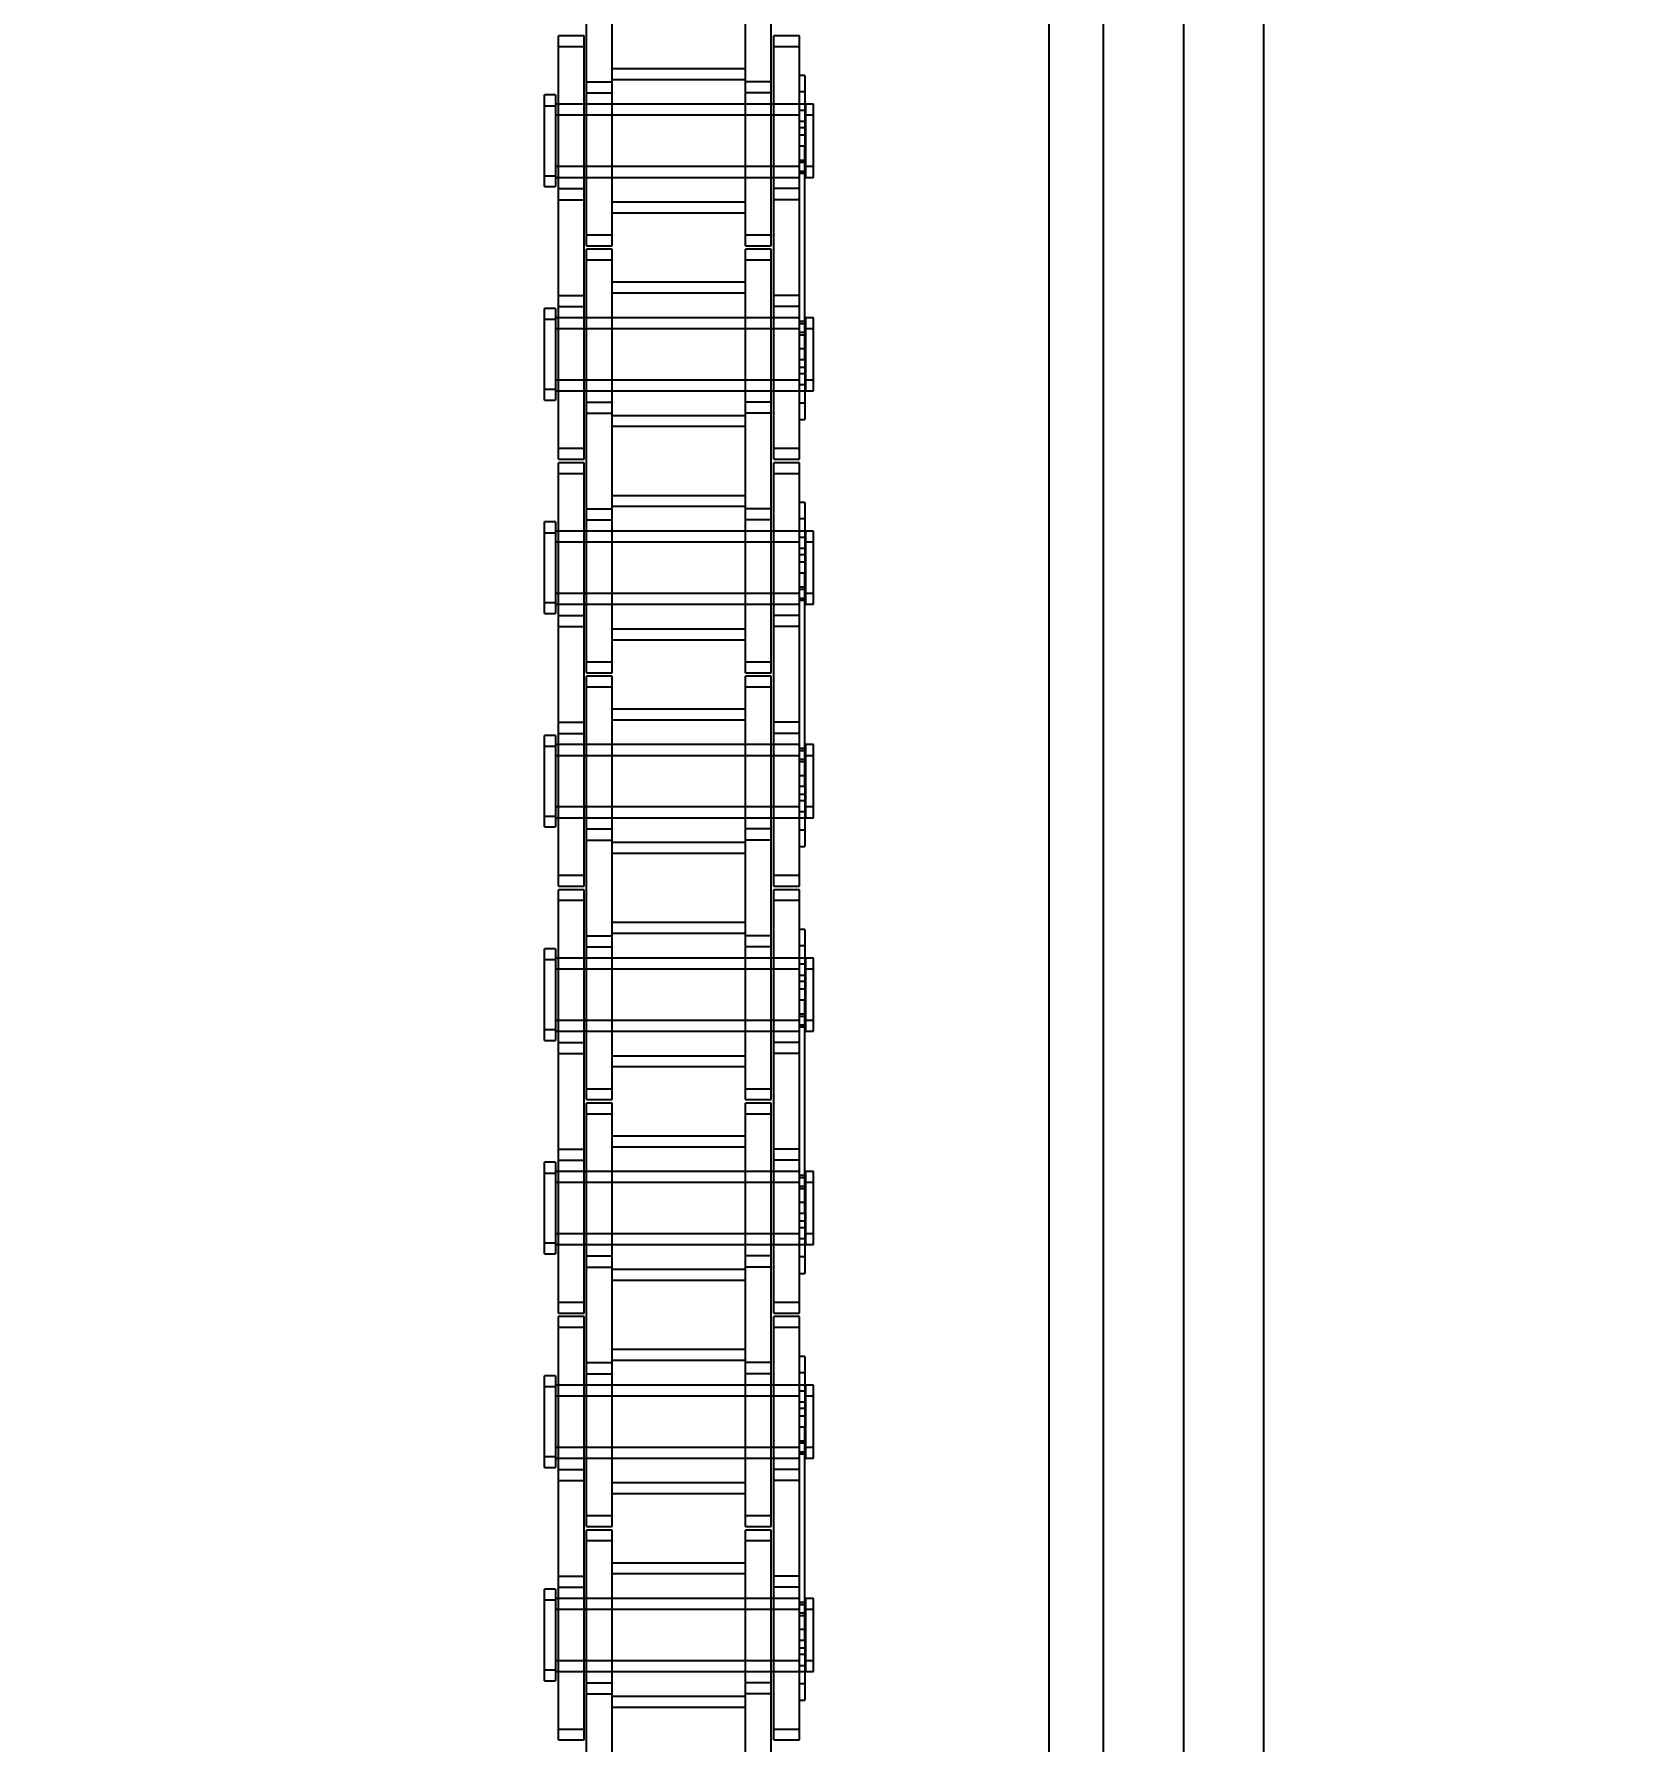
# Model space of a CAD drawing. Header units: metres. Extents: x 0 to 63075, y 0 to 44550.
# Drawn here: x 13985.4 to 14079.6, y 28528.4 to 28630 of the extents above; entities that cross this region are included whole.
import ezdxf

# ---------------------------------------------------------------- set-up
doc = ezdxf.new("R2010")
doc.units = ezdxf.units.M
doc.header["$LTSCALE"] = 75
doc.linetypes.add('HIDDEN2', pattern=[4.7625, 3.175, -1.5875])
for name, color, linetype in [('18_COTAS', 7, 'Continuous'), ('SDM', 7, 'Continuous'), ('SL4', 4, 'Continuous'), ('ST1', 7, 'HIDDEN2')]:
    doc.layers.add(name, color=color, linetype=linetype)
doc.styles.add('ROMANS', font='ROMANS.SHX')
doc.dimstyles.new('75___1-75', dxfattribs={"dimscale": 75, "dimtxt": 2.5, "dimasz": 2, "dimexe": 1.5, "dimexo": 1, "dimgap": 0.5, "dimtad": 1, "dimdec": 0, "dimzin": 12, "dimtxsty": 'ROMANS', "dimcen": 0, "dimclrd": 256, "dimclre": 256, "dimclrt": 3, "dimazin": 3, "dimtfac": 1, "dimtdec": 0, "dimtmove": 0, "dimatfit": 0, "dimfxl": 1, "dimlwd": -1, "dimlwe": -1, "dimarcsym": 0})

# ---------------------------------------------------------------- blocks, each defined once
blk = doc.blocks.new('*D27')
at = {"layer": '18_COTAS', "transparency": 16777216}
for p, q in [((12131.24, 27878.33), (12131.24, 30705.37)), ((13913.74, 30509.57), (13913.74, 30705.37)), ((11981.24, 30592.87), (11122.31, 30592.87)), ((13913.74, 30592.87), (12131.24, 30592.87)), ((14063.74, 30592.87), (14213.74, 30592.87))]:
    blk.add_line(p, q, dxfattribs=at)
for points in [[(11981.24, 30617.87), (11981.24, 30567.87), (12131.24, 30592.87)], [(14063.74, 30617.87), (14063.74, 30567.87), (13913.74, 30592.87)]]:
    blk.add_solid(points, dxfattribs=at)
at = {"layer": 'Defpoints', "color": 0, "transparency": 16777216}
for p in [(13913.74, 30592.87), (13913.74, 30434.57), (12131.24, 27803.33)]:
    blk.add_point(p, dxfattribs=at)
at = {"layer": '18_COTAS', "color": 3, "transparency": 16777216, "insert": (11476.78, 30724.12), "char_height": 187.5, "attachment_point": 5, "style": 'ROMANS'}
blk.add_mtext('1782', dxfattribs=at)
blk = doc.blocks.new('A$C429c7d53')
at = {"layer": 'SL4'}
for p, q in [((328.24, 1009.76), (328.24, 2334.74)), ((337.76, 2334.74), (337.76, 1009.76))]:
    blk.add_line(p, q, dxfattribs=at)
at = {"layer": 'ST1'}
for p, q in [((325, 2334.74), (325, 1009.76)), ((328.24, 1009.76), (328.24, 2334.74)), ((333, 2334.74), (333, 1009.76)), ((297.51, 1536.41), (297.51, 1542.76)), ((299.03, 1536.41), (299.03, 1542.76)), ((306.96, 1536.41), (306.96, 1542.76)), ((308.48, 1536.41), (308.48, 1542.76)), ((295.84, 1539.16), (295.84, 1539.81)), ((297.36, 1539.81), (295.84, 1539.81)), ((297.36, 1539.16), (297.36, 1539.81)), ((308.64, 1539.16), (308.64, 1539.81)), ((310.16, 1539.81), (308.64, 1539.81)), ((310.16, 1539.16), (310.16, 1539.81)), ((295.84, 1530.06), (295.84, 1539.16)), ((297.36, 1539.16), (295.84, 1539.16)), ((297.36, 1530.06), (297.36, 1539.16)), ((308.64, 1530.06), (308.64, 1539.16)), ((310.16, 1539.16), (308.64, 1539.16)), ((310.16, 1530.06), (310.16, 1539.16)), ((306.96, 1537.85), (299.03, 1537.85)), ((310.49, 1537.44), (310.16, 1537.44)), ((310.49, 1537.44), (310.49, 1536.47)), ((295, 1535.63), (295, 1536.29)), ((295.66, 1536.29), (295, 1536.29)), ((295.66, 1536.29), (295.66, 1535.63)), ((297.51, 1537.07), (299.03, 1537.07)), ((297.51, 1536.41), (299.03, 1536.41)), ((297.51, 1527.32), (297.51, 1536.41)), ((299.03, 1527.32), (299.03, 1536.41)), ((306.96, 1537.2), (299.03, 1537.2)), ((308.48, 1537.07), (306.96, 1537.07)), ((308.48, 1536.41), (306.96, 1536.41)), ((306.96, 1527.32), (306.96, 1536.41)), ((308.48, 1527.32), (308.48, 1536.41)), ((310.49, 1536.47), (310.16, 1536.47)), ((310.49, 1536.47), (310.49, 1533.24)), ((295, 1530.84), (295, 1535.63)), ((295.66, 1535.63), (295, 1535.63)), ((310.16, 1535.74), (295.66, 1535.74)), ((295.66, 1535.63), (295.66, 1530.84)), ((297.36, 1535.74), (295.84, 1535.74)), ((299.03, 1535.74), (297.51, 1535.74)), ((306.96, 1535.74), (299.03, 1535.74)), ((308.48, 1535.74), (306.96, 1535.74)), ((310.49, 1535.74), (308.64, 1535.74)), ((310.53, 1535.37), (310.16, 1535.37)), ((310.53, 1535.74), (310.53, 1535.08)), ((311, 1535.74), (310.53, 1535.74)), ((311, 1535.08), (311, 1535.74)), ((310.16, 1535.08), (295.66, 1535.08)), ((297.36, 1535.08), (295.84, 1535.08)), ((299.03, 1535.08), (297.51, 1535.08)), ((306.96, 1535.08), (299.03, 1535.08)), ((308.48, 1535.08), (306.96, 1535.08)), ((310.16, 1535.08), (308.64, 1535.08)), ((310.53, 1534.71), (310.16, 1534.71)), ((310.49, 1534.34), (310.16, 1534.34)), ((310.53, 1535.08), (310.53, 1531.39)), ((311, 1535.08), (310.53, 1535.08)), ((311, 1531.39), (311, 1535.08)), ((310.49, 1533.89), (310.16, 1533.89)), ((310.49, 1533.24), (310.16, 1533.24)), ((310.49, 1520.54), (310.49, 1533.24)), ((310.16, 1532.42), (310.53, 1532.42)), ((310.49, 1532.27), (310.16, 1532.27)), ((295, 1531.49), (295.66, 1531.49)), ((295.66, 1532.05), (310.16, 1532.05)), ((295.66, 1531.39), (310.16, 1531.39)), ((295.84, 1532.05), (297.36, 1532.05)), ((295.84, 1531.39), (297.36, 1531.39)), ((297.51, 1532.05), (299.03, 1532.05)), ((297.51, 1531.39), (299.03, 1531.39)), ((299.03, 1532.05), (306.96, 1532.05)), ((299.03, 1531.39), (306.96, 1531.39)), ((306.96, 1532.05), (308.48, 1532.05)), ((306.96, 1531.39), (308.48, 1531.39)), ((308.64, 1532.05), (310.16, 1532.05)), ((308.64, 1531.39), (310.16, 1531.39)), ((310.16, 1531.76), (310.53, 1531.76)), ((310.49, 1531.62), (310.16, 1531.62)), ((310.53, 1532.05), (311, 1532.05)), ((310.53, 1531.39), (311, 1531.39)), ((295, 1530.84), (295.66, 1530.84)), ((295.84, 1530.72), (297.36, 1530.72)), ((310.16, 1530.72), (308.64, 1530.72)), ((295.84, 1530.06), (297.36, 1530.06)), ((295.84, 1523.71), (295.84, 1530.06)), ((297.36, 1523.71), (297.36, 1530.06)), ((299.03, 1529.93), (306.96, 1529.93)), ((299.03, 1529.28), (306.96, 1529.28)), ((310.16, 1530.06), (308.64, 1530.06)), ((308.64, 1523.71), (308.64, 1530.06)), ((310.16, 1523.71), (310.16, 1530.06)), ((297.51, 1527.97), (299.03, 1527.97)), ((297.51, 1527.32), (299.03, 1527.32)), ((297.51, 1526.46), (297.51, 1527.11)), ((299.03, 1527.11), (297.51, 1527.11)), ((299.03, 1526.46), (299.03, 1527.11)), ((306.96, 1527.97), (308.48, 1527.97)), ((306.96, 1527.32), (308.48, 1527.32)), ((306.96, 1526.46), (306.96, 1527.11)), ((308.48, 1527.11), (306.96, 1527.11)), ((308.48, 1526.46), (308.48, 1527.11)), ((297.51, 1517.36), (297.51, 1526.46)), ((299.03, 1526.46), (297.51, 1526.46)), ((299.03, 1517.36), (299.03, 1526.46)), ((306.96, 1517.36), (306.96, 1526.46)), ((308.48, 1526.46), (306.96, 1526.46)), ((308.48, 1517.36), (308.48, 1526.46)), ((306.96, 1525.15), (299.03, 1525.15)), ((295.84, 1524.37), (297.36, 1524.37)), ((306.96, 1524.5), (299.03, 1524.5)), ((310.16, 1524.37), (308.64, 1524.37)), ((295, 1522.93), (295, 1523.59)), ((295.66, 1523.59), (295, 1523.59)), ((295.66, 1523.59), (295.66, 1522.93)), ((310.16, 1523.04), (295.66, 1523.04)), ((295.84, 1523.71), (297.36, 1523.71)), ((295.84, 1514.62), (295.84, 1523.71)), ((297.36, 1523.04), (295.84, 1523.04)), ((297.36, 1514.62), (297.36, 1523.71)), ((299.03, 1523.04), (297.51, 1523.04)), ((306.96, 1523.04), (299.03, 1523.04)), ((308.48, 1523.04), (306.96, 1523.04)), ((310.16, 1523.71), (308.64, 1523.71)), ((308.64, 1514.62), (308.64, 1523.71)), ((310.16, 1523.04), (308.64, 1523.04)), ((310.16, 1514.62), (310.16, 1523.71)), ((310.53, 1523.04), (310.53, 1522.38)), ((311, 1523.04), (310.53, 1523.04)), ((311, 1522.38), (311, 1523.04)), ((295, 1518.14), (295, 1522.93)), ((295.66, 1522.93), (295, 1522.93)), ((295.66, 1522.93), (295.66, 1518.14)), ((310.16, 1522.38), (295.66, 1522.38)), ((297.36, 1522.38), (295.84, 1522.38)), ((299.03, 1522.38), (297.51, 1522.38)), ((306.96, 1522.38), (299.03, 1522.38)), ((308.48, 1522.38), (306.96, 1522.38)), ((310.16, 1522.38), (308.64, 1522.38)), ((310.49, 1522.81), (310.16, 1522.81)), ((310.53, 1522.67), (310.16, 1522.67)), ((310.49, 1522.16), (310.16, 1522.16)), ((310.53, 1522.01), (310.16, 1522.01)), ((310.53, 1522.38), (310.53, 1518.69)), ((311, 1522.38), (310.53, 1522.38)), ((311, 1518.69), (311, 1522.38)), ((310.49, 1521.19), (310.16, 1521.19)), ((310.49, 1520.54), (310.16, 1520.54)), ((310.49, 1520.08), (310.16, 1520.08)), ((310.49, 1520.54), (310.49, 1516.98)), ((295.66, 1519.35), (310.16, 1519.35)), ((295.84, 1519.35), (297.36, 1519.35)), ((297.51, 1519.35), (299.03, 1519.35)), ((299.03, 1519.35), (306.96, 1519.35)), ((306.96, 1519.35), (308.48, 1519.35)), ((308.64, 1519.35), (310.16, 1519.35)), ((310.16, 1519.72), (310.53, 1519.72)), ((310.16, 1519.06), (310.53, 1519.06)), ((310.53, 1519.35), (311, 1519.35)), ((295, 1518.79), (295.66, 1518.79)), ((295, 1518.14), (295.66, 1518.14)), ((295.66, 1518.69), (310.16, 1518.69)), ((295.84, 1518.69), (297.36, 1518.69)), ((297.51, 1518.69), (299.03, 1518.69)), ((297.51, 1518.02), (299.03, 1518.02)), ((299.03, 1518.69), (306.96, 1518.69)), ((306.96, 1518.69), (308.48, 1518.69)), ((308.48, 1518.02), (306.96, 1518.02)), ((308.64, 1518.69), (310.49, 1518.69)), ((310.49, 1517.96), (310.16, 1517.96)), ((310.53, 1518.69), (311, 1518.69)), ((297.51, 1517.36), (299.03, 1517.36)), ((297.51, 1511.01), (297.51, 1517.36)), ((299.03, 1511.01), (299.03, 1517.36)), ((299.03, 1517.23), (306.96, 1517.23)), ((308.48, 1517.36), (306.96, 1517.36)), ((306.96, 1511.01), (306.96, 1517.36)), ((308.48, 1511.01), (308.48, 1517.36)), ((310.16, 1516.98), (310.49, 1516.98)), ((299.03, 1516.58), (306.96, 1516.58)), ((295.84, 1515.27), (297.36, 1515.27)), ((308.64, 1515.27), (310.16, 1515.27)), ((295.84, 1514.62), (297.36, 1514.62)), ((295.84, 1513.76), (295.84, 1514.41)), ((297.36, 1514.41), (295.84, 1514.41)), ((297.36, 1513.76), (297.36, 1514.41)), ((308.64, 1514.62), (310.16, 1514.62)), ((308.64, 1513.76), (308.64, 1514.41)), ((310.16, 1514.41), (308.64, 1514.41)), ((310.16, 1513.76), (310.16, 1514.41)), ((295.84, 1504.66), (295.84, 1513.76)), ((297.36, 1513.76), (295.84, 1513.76)), ((297.36, 1504.66), (297.36, 1513.76)), ((308.64, 1504.66), (308.64, 1513.76)), ((310.16, 1513.76), (308.64, 1513.76)), ((310.16, 1504.66), (310.16, 1513.76)), ((306.96, 1512.45), (299.03, 1512.45)), ((310.49, 1512.04), (310.16, 1512.04)), ((310.49, 1512.04), (310.49, 1511.07)), ((295, 1510.23), (295, 1510.89)), ((295.66, 1510.89), (295, 1510.89)), ((295.66, 1510.89), (295.66, 1510.23)), ((297.51, 1511.67), (299.03, 1511.67)), ((297.51, 1511.01), (299.03, 1511.01)), ((297.51, 1501.92), (297.51, 1511.01)), ((299.03, 1501.92), (299.03, 1511.01)), ((306.96, 1511.8), (299.03, 1511.8)), ((308.48, 1511.67), (306.96, 1511.67)), ((308.48, 1511.01), (306.96, 1511.01)), ((306.96, 1501.92), (306.96, 1511.01)), ((308.48, 1501.92), (308.48, 1511.01)), ((310.49, 1511.07), (310.16, 1511.07)), ((310.49, 1511.07), (310.49, 1507.84)), ((295, 1505.44), (295, 1510.23)), ((295.66, 1510.23), (295, 1510.23)), ((310.16, 1510.34), (295.66, 1510.34)), ((295.66, 1510.23), (295.66, 1505.44)), ((297.36, 1510.34), (295.84, 1510.34)), ((299.03, 1510.34), (297.51, 1510.34)), ((306.96, 1510.34), (299.03, 1510.34)), ((308.48, 1510.34), (306.96, 1510.34)), ((310.49, 1510.34), (308.64, 1510.34)), ((310.53, 1509.97), (310.16, 1509.97)), ((310.53, 1510.34), (310.53, 1509.68)), ((311, 1510.34), (310.53, 1510.34)), ((311, 1509.68), (311, 1510.34)), ((310.16, 1509.68), (295.66, 1509.68)), ((297.36, 1509.68), (295.84, 1509.68)), ((299.03, 1509.68), (297.51, 1509.68)), ((306.96, 1509.68), (299.03, 1509.68)), ((308.48, 1509.68), (306.96, 1509.68)), ((310.16, 1509.68), (308.64, 1509.68)), ((310.53, 1509.31), (310.16, 1509.31)), ((310.49, 1508.94), (310.16, 1508.94)), ((310.53, 1509.68), (310.53, 1505.99)), ((311, 1509.68), (310.53, 1509.68)), ((311, 1505.99), (311, 1509.68)), ((310.49, 1508.49), (310.16, 1508.49)), ((310.49, 1507.84), (310.16, 1507.84)), ((310.49, 1495.14), (310.49, 1507.84)), ((310.16, 1507.02), (310.53, 1507.02)), ((310.49, 1506.87), (310.16, 1506.87)), ((295, 1506.09), (295.66, 1506.09)), ((295.66, 1506.65), (310.16, 1506.65)), ((295.66, 1505.99), (310.16, 1505.99)), ((295.84, 1506.65), (297.36, 1506.65)), ((295.84, 1505.99), (297.36, 1505.99)), ((297.51, 1506.65), (299.03, 1506.65)), ((297.51, 1505.99), (299.03, 1505.99)), ((299.03, 1506.65), (306.96, 1506.65)), ((299.03, 1505.99), (306.96, 1505.99)), ((306.96, 1506.65), (308.48, 1506.65)), ((306.96, 1505.99), (308.48, 1505.99)), ((308.64, 1506.65), (310.16, 1506.65)), ((308.64, 1505.99), (310.16, 1505.99)), ((310.16, 1506.36), (310.53, 1506.36)), ((310.49, 1506.22), (310.16, 1506.22)), ((310.53, 1506.65), (311, 1506.65)), ((310.53, 1505.99), (311, 1505.99)), ((295, 1505.44), (295.66, 1505.44)), ((295.84, 1505.32), (297.36, 1505.32)), ((310.16, 1505.32), (308.64, 1505.32)), ((295.84, 1504.66), (297.36, 1504.66)), ((295.84, 1498.31), (295.84, 1504.66)), ((297.36, 1498.31), (297.36, 1504.66)), ((299.03, 1504.53), (306.96, 1504.53)), ((299.03, 1503.88), (306.96, 1503.88)), ((310.16, 1504.66), (308.64, 1504.66)), ((308.64, 1498.31), (308.64, 1504.66)), ((310.16, 1498.31), (310.16, 1504.66)), ((297.51, 1502.57), (299.03, 1502.57)), ((297.51, 1501.92), (299.03, 1501.92)), ((297.51, 1501.06), (297.51, 1501.71)), ((299.03, 1501.71), (297.51, 1501.71)), ((299.03, 1501.06), (299.03, 1501.71)), ((306.96, 1502.57), (308.48, 1502.57)), ((306.96, 1501.92), (308.48, 1501.92)), ((306.96, 1501.06), (306.96, 1501.71)), ((308.48, 1501.71), (306.96, 1501.71)), ((308.48, 1501.06), (308.48, 1501.71)), ((297.51, 1491.96), (297.51, 1501.06)), ((299.03, 1501.06), (297.51, 1501.06)), ((299.03, 1491.96), (299.03, 1501.06)), ((306.96, 1491.96), (306.96, 1501.06)), ((308.48, 1501.06), (306.96, 1501.06)), ((308.48, 1491.96), (308.48, 1501.06)), ((306.96, 1499.75), (299.03, 1499.75)), ((295.84, 1498.97), (297.36, 1498.97)), ((306.96, 1499.1), (299.03, 1499.1)), ((310.16, 1498.97), (308.64, 1498.97)), ((295, 1497.53), (295, 1498.19)), ((295.66, 1498.19), (295, 1498.19)), ((295.66, 1498.19), (295.66, 1497.53)), ((310.16, 1497.64), (295.66, 1497.64)), ((295.84, 1498.31), (297.36, 1498.31)), ((295.84, 1489.22), (295.84, 1498.31)), ((297.36, 1497.64), (295.84, 1497.64)), ((297.36, 1489.22), (297.36, 1498.31)), ((299.03, 1497.64), (297.51, 1497.64)), ((306.96, 1497.64), (299.03, 1497.64)), ((308.48, 1497.64), (306.96, 1497.64)), ((310.16, 1498.31), (308.64, 1498.31)), ((308.64, 1489.22), (308.64, 1498.31)), ((310.16, 1497.64), (308.64, 1497.64)), ((310.16, 1489.22), (310.16, 1498.31)), ((310.53, 1497.64), (310.53, 1496.98)), ((311, 1497.64), (310.53, 1497.64)), ((311, 1496.98), (311, 1497.64)), ((295, 1492.74), (295, 1497.53)), ((295.66, 1497.53), (295, 1497.53)), ((295.66, 1497.53), (295.66, 1492.74)), ((310.16, 1496.98), (295.66, 1496.98)), ((297.36, 1496.98), (295.84, 1496.98)), ((299.03, 1496.98), (297.51, 1496.98)), ((306.96, 1496.98), (299.03, 1496.98)), ((308.48, 1496.98), (306.96, 1496.98)), ((310.16, 1496.98), (308.64, 1496.98)), ((310.49, 1497.41), (310.16, 1497.41)), ((310.53, 1497.27), (310.16, 1497.27)), ((310.49, 1496.76), (310.16, 1496.76)), ((310.53, 1496.61), (310.16, 1496.61)), ((310.53, 1496.98), (310.53, 1493.29)), ((311, 1496.98), (310.53, 1496.98)), ((311, 1493.29), (311, 1496.98)), ((310.49, 1495.79), (310.16, 1495.79)), ((310.49, 1495.14), (310.16, 1495.14)), ((310.49, 1494.68), (310.16, 1494.68)), ((310.49, 1495.14), (310.49, 1491.58)), ((295.66, 1493.95), (310.16, 1493.95)), ((295.84, 1493.95), (297.36, 1493.95)), ((297.51, 1493.95), (299.03, 1493.95)), ((299.03, 1493.95), (306.96, 1493.95)), ((306.96, 1493.95), (308.48, 1493.95)), ((308.64, 1493.95), (310.16, 1493.95)), ((310.16, 1494.32), (310.53, 1494.32)), ((310.16, 1493.66), (310.53, 1493.66)), ((310.53, 1493.95), (311, 1493.95)), ((295, 1493.39), (295.66, 1493.39)), ((295, 1492.74), (295.66, 1492.74)), ((295.66, 1493.29), (310.16, 1493.29)), ((295.84, 1493.29), (297.36, 1493.29)), ((297.51, 1493.29), (299.03, 1493.29)), ((297.51, 1492.62), (299.03, 1492.62)), ((299.03, 1493.29), (306.96, 1493.29)), ((306.96, 1493.29), (308.48, 1493.29)), ((308.48, 1492.62), (306.96, 1492.62)), ((308.64, 1493.29), (310.49, 1493.29)), ((310.49, 1492.56), (310.16, 1492.56)), ((310.53, 1493.29), (311, 1493.29)), ((297.51, 1491.96), (299.03, 1491.96)), ((297.51, 1485.61), (297.51, 1491.96)), ((299.03, 1485.61), (299.03, 1491.96)), ((299.03, 1491.83), (306.96, 1491.83)), ((308.48, 1491.96), (306.96, 1491.96)), ((306.96, 1485.61), (306.96, 1491.96)), ((308.48, 1485.61), (308.48, 1491.96)), ((310.16, 1491.58), (310.49, 1491.58)), ((299.03, 1491.18), (306.96, 1491.18)), ((295.84, 1489.87), (297.36, 1489.87)), ((308.64, 1489.87), (310.16, 1489.87)), ((295.84, 1489.22), (297.36, 1489.22)), ((295.84, 1488.36), (295.84, 1489.01)), ((297.36, 1489.01), (295.84, 1489.01)), ((297.36, 1488.36), (297.36, 1489.01)), ((308.64, 1489.22), (310.16, 1489.22)), ((308.64, 1488.36), (308.64, 1489.01)), ((310.16, 1489.01), (308.64, 1489.01)), ((310.16, 1488.36), (310.16, 1489.01)), ((295.84, 1479.26), (295.84, 1488.36)), ((297.36, 1488.36), (295.84, 1488.36)), ((297.36, 1479.26), (297.36, 1488.36)), ((308.64, 1479.26), (308.64, 1488.36)), ((310.16, 1488.36), (308.64, 1488.36)), ((310.16, 1479.26), (310.16, 1488.36)), ((306.96, 1487.05), (299.03, 1487.05)), ((310.49, 1486.64), (310.16, 1486.64)), ((310.49, 1486.64), (310.49, 1485.67)), ((295, 1484.83), (295, 1485.49)), ((295.66, 1485.49), (295, 1485.49)), ((295.66, 1485.49), (295.66, 1484.83)), ((297.51, 1486.27), (299.03, 1486.27)), ((297.51, 1485.61), (299.03, 1485.61)), ((297.51, 1476.52), (297.51, 1485.61)), ((299.03, 1476.52), (299.03, 1485.61)), ((306.96, 1486.4), (299.03, 1486.4)), ((308.48, 1486.27), (306.96, 1486.27)), ((308.48, 1485.61), (306.96, 1485.61)), ((306.96, 1476.52), (306.96, 1485.61)), ((308.48, 1476.52), (308.48, 1485.61)), ((310.49, 1485.67), (310.16, 1485.67)), ((310.49, 1485.67), (310.49, 1482.44)), ((295, 1480.04), (295, 1484.83)), ((295.66, 1484.83), (295, 1484.83)), ((310.16, 1484.94), (295.66, 1484.94)), ((295.66, 1484.83), (295.66, 1480.04)), ((297.36, 1484.94), (295.84, 1484.94)), ((299.03, 1484.94), (297.51, 1484.94)), ((306.96, 1484.94), (299.03, 1484.94)), ((308.48, 1484.94), (306.96, 1484.94)), ((310.49, 1484.94), (308.64, 1484.94)), ((310.53, 1484.57), (310.16, 1484.57)), ((310.53, 1484.94), (310.53, 1484.28)), ((311, 1484.94), (310.53, 1484.94)), ((311, 1484.28), (311, 1484.94)), ((310.16, 1484.28), (295.66, 1484.28)), ((297.36, 1484.28), (295.84, 1484.28)), ((299.03, 1484.28), (297.51, 1484.28)), ((306.96, 1484.28), (299.03, 1484.28)), ((308.48, 1484.28), (306.96, 1484.28)), ((310.16, 1484.28), (308.64, 1484.28)), ((310.53, 1483.91), (310.16, 1483.91)), ((310.49, 1483.54), (310.16, 1483.54)), ((310.53, 1484.28), (310.53, 1480.59)), ((311, 1484.28), (310.53, 1484.28)), ((311, 1480.59), (311, 1484.28)), ((310.49, 1483.09), (310.16, 1483.09)), ((310.49, 1482.44), (310.16, 1482.44)), ((310.49, 1469.74), (310.49, 1482.44)), ((310.16, 1481.62), (310.53, 1481.62)), ((310.49, 1481.47), (310.16, 1481.47)), ((295, 1480.69), (295.66, 1480.69)), ((295.66, 1481.25), (310.16, 1481.25)), ((295.66, 1480.59), (310.16, 1480.59)), ((295.84, 1481.25), (297.36, 1481.25)), ((295.84, 1480.59), (297.36, 1480.59)), ((297.51, 1481.25), (299.03, 1481.25)), ((297.51, 1480.59), (299.03, 1480.59)), ((299.03, 1481.25), (306.96, 1481.25)), ((299.03, 1480.59), (306.96, 1480.59)), ((306.96, 1481.25), (308.48, 1481.25)), ((306.96, 1480.59), (308.48, 1480.59)), ((308.64, 1481.25), (310.16, 1481.25)), ((308.64, 1480.59), (310.16, 1480.59)), ((310.16, 1480.96), (310.53, 1480.96)), ((310.49, 1480.82), (310.16, 1480.82)), ((310.53, 1481.25), (311, 1481.25)), ((310.53, 1480.59), (311, 1480.59)), ((295, 1480.04), (295.66, 1480.04)), ((295.84, 1479.92), (297.36, 1479.92)), ((310.16, 1479.92), (308.64, 1479.92)), ((295.84, 1479.26), (297.36, 1479.26)), ((295.84, 1472.91), (295.84, 1479.26)), ((297.36, 1472.91), (297.36, 1479.26)), ((299.03, 1479.13), (306.96, 1479.13)), ((299.03, 1478.48), (306.96, 1478.48)), ((310.16, 1479.26), (308.64, 1479.26)), ((308.64, 1472.91), (308.64, 1479.26)), ((310.16, 1472.91), (310.16, 1479.26)), ((297.51, 1477.17), (299.03, 1477.17)), ((297.51, 1476.52), (299.03, 1476.52)), ((297.51, 1475.66), (297.51, 1476.31)), ((299.03, 1476.31), (297.51, 1476.31)), ((299.03, 1475.66), (299.03, 1476.31)), ((306.96, 1477.17), (308.48, 1477.17)), ((306.96, 1476.52), (308.48, 1476.52)), ((306.96, 1475.66), (306.96, 1476.31)), ((308.48, 1476.31), (306.96, 1476.31)), ((308.48, 1475.66), (308.48, 1476.31)), ((297.51, 1466.56), (297.51, 1475.66)), ((299.03, 1475.66), (297.51, 1475.66)), ((299.03, 1466.56), (299.03, 1475.66)), ((306.96, 1466.56), (306.96, 1475.66)), ((308.48, 1475.66), (306.96, 1475.66)), ((308.48, 1466.56), (308.48, 1475.66)), ((306.96, 1474.35), (299.03, 1474.35)), ((295.84, 1473.57), (297.36, 1473.57)), ((306.96, 1473.7), (299.03, 1473.7)), ((310.16, 1473.57), (308.64, 1473.57)), ((295, 1472.13), (295, 1472.79)), ((295.66, 1472.79), (295, 1472.79)), ((295.66, 1472.79), (295.66, 1472.13)), ((310.16, 1472.24), (295.66, 1472.24)), ((295.84, 1472.91), (297.36, 1472.91)), ((295.84, 1463.82), (295.84, 1472.91)), ((297.36, 1472.24), (295.84, 1472.24)), ((297.36, 1463.82), (297.36, 1472.91)), ((299.03, 1472.24), (297.51, 1472.24)), ((306.96, 1472.24), (299.03, 1472.24)), ((308.48, 1472.24), (306.96, 1472.24)), ((310.16, 1472.91), (308.64, 1472.91)), ((308.64, 1463.82), (308.64, 1472.91)), ((310.16, 1472.24), (308.64, 1472.24)), ((310.16, 1463.82), (310.16, 1472.91)), ((310.53, 1472.24), (310.53, 1471.58)), ((311, 1472.24), (310.53, 1472.24)), ((311, 1471.58), (311, 1472.24)), ((295, 1467.34), (295, 1472.13)), ((295.66, 1472.13), (295, 1472.13)), ((295.66, 1472.13), (295.66, 1467.34)), ((310.16, 1471.58), (295.66, 1471.58)), ((297.36, 1471.58), (295.84, 1471.58)), ((299.03, 1471.58), (297.51, 1471.58)), ((306.96, 1471.58), (299.03, 1471.58)), ((308.48, 1471.58), (306.96, 1471.58)), ((310.16, 1471.58), (308.64, 1471.58)), ((310.49, 1472.01), (310.16, 1472.01)), ((310.53, 1471.87), (310.16, 1471.87)), ((310.49, 1471.36), (310.16, 1471.36)), ((310.53, 1471.21), (310.16, 1471.21)), ((310.53, 1471.58), (310.53, 1467.89)), ((311, 1471.58), (310.53, 1471.58)), ((311, 1467.89), (311, 1471.58)), ((310.49, 1470.39), (310.16, 1470.39)), ((310.49, 1469.74), (310.16, 1469.74)), ((310.49, 1469.28), (310.16, 1469.28)), ((310.49, 1469.74), (310.49, 1466.18)), ((295.66, 1468.55), (310.16, 1468.55)), ((295.84, 1468.55), (297.36, 1468.55)), ((297.51, 1468.55), (299.03, 1468.55)), ((299.03, 1468.55), (306.96, 1468.55)), ((306.96, 1468.55), (308.48, 1468.55)), ((308.64, 1468.55), (310.16, 1468.55)), ((310.16, 1468.92), (310.53, 1468.92)), ((310.16, 1468.26), (310.53, 1468.26)), ((310.53, 1468.55), (311, 1468.55)), ((295, 1467.99), (295.66, 1467.99)), ((295, 1467.34), (295.66, 1467.34)), ((295.66, 1467.89), (310.16, 1467.89)), ((295.84, 1467.89), (297.36, 1467.89)), ((297.51, 1467.89), (299.03, 1467.89)), ((297.51, 1467.22), (299.03, 1467.22)), ((299.03, 1467.89), (306.96, 1467.89)), ((306.96, 1467.89), (308.48, 1467.89)), ((308.48, 1467.22), (306.96, 1467.22)), ((308.64, 1467.89), (310.49, 1467.89)), ((310.49, 1467.16), (310.16, 1467.16)), ((310.53, 1467.89), (311, 1467.89)), ((297.51, 1466.56), (299.03, 1466.56)), ((297.51, 1460.21), (297.51, 1466.56)), ((299.03, 1460.21), (299.03, 1466.56)), ((299.03, 1466.43), (306.96, 1466.43)), ((308.48, 1466.56), (306.96, 1466.56)), ((306.96, 1460.21), (306.96, 1466.56)), ((308.48, 1460.21), (308.48, 1466.56)), ((310.16, 1466.18), (310.49, 1466.18)), ((299.03, 1465.78), (306.96, 1465.78)), ((295.84, 1464.47), (297.36, 1464.47)), ((308.64, 1464.47), (310.16, 1464.47)), ((295.84, 1463.82), (297.36, 1463.82)), ((295.84, 1462.96), (295.84, 1463.61)), ((297.36, 1463.61), (295.84, 1463.61)), ((297.36, 1462.96), (297.36, 1463.61)), ((308.64, 1463.82), (310.16, 1463.82)), ((308.64, 1462.96), (308.64, 1463.61)), ((310.16, 1463.61), (308.64, 1463.61)), ((310.16, 1462.96), (310.16, 1463.61)), ((295.84, 1453.86), (295.84, 1462.96)), ((297.36, 1462.96), (295.84, 1462.96)), ((297.36, 1453.86), (297.36, 1462.96)), ((308.64, 1453.86), (308.64, 1462.96)), ((310.16, 1462.96), (308.64, 1462.96)), ((310.16, 1453.86), (310.16, 1462.96)), ((306.96, 1461.65), (299.03, 1461.65)), ((310.49, 1461.24), (310.16, 1461.24)), ((310.49, 1461.24), (310.49, 1460.27)), ((295, 1459.43), (295, 1460.09)), ((295.66, 1460.09), (295, 1460.09)), ((295.66, 1460.09), (295.66, 1459.43)), ((297.51, 1460.87), (299.03, 1460.87)), ((297.51, 1460.21), (299.03, 1460.21)), ((297.51, 1451.12), (297.51, 1460.21)), ((299.03, 1451.12), (299.03, 1460.21)), ((306.96, 1461), (299.03, 1461)), ((308.48, 1460.87), (306.96, 1460.87)), ((308.48, 1460.21), (306.96, 1460.21)), ((306.96, 1451.12), (306.96, 1460.21)), ((308.48, 1451.12), (308.48, 1460.21)), ((310.49, 1460.27), (310.16, 1460.27)), ((310.49, 1460.27), (310.49, 1457.04)), ((295, 1454.64), (295, 1459.43)), ((295.66, 1459.43), (295, 1459.43)), ((310.16, 1459.54), (295.66, 1459.54)), ((295.66, 1459.43), (295.66, 1454.64)), ((297.36, 1459.54), (295.84, 1459.54)), ((299.03, 1459.54), (297.51, 1459.54)), ((306.96, 1459.54), (299.03, 1459.54)), ((308.48, 1459.54), (306.96, 1459.54)), ((310.49, 1459.54), (308.64, 1459.54)), ((310.53, 1459.17), (310.16, 1459.17)), ((310.53, 1459.54), (310.53, 1458.88)), ((311, 1459.54), (310.53, 1459.54)), ((311, 1458.88), (311, 1459.54)), ((310.16, 1458.88), (295.66, 1458.88)), ((297.36, 1458.88), (295.84, 1458.88)), ((299.03, 1458.88), (297.51, 1458.88)), ((306.96, 1458.88), (299.03, 1458.88)), ((308.48, 1458.88), (306.96, 1458.88)), ((310.16, 1458.88), (308.64, 1458.88)), ((310.53, 1458.51), (310.16, 1458.51)), ((310.49, 1458.14), (310.16, 1458.14)), ((310.53, 1458.88), (310.53, 1455.19)), ((311, 1458.88), (310.53, 1458.88)), ((311, 1455.19), (311, 1458.88)), ((310.49, 1457.69), (310.16, 1457.69)), ((310.49, 1457.04), (310.16, 1457.04)), ((310.49, 1444.34), (310.49, 1457.04)), ((310.16, 1456.22), (310.53, 1456.22)), ((310.49, 1456.07), (310.16, 1456.07)), ((295, 1455.29), (295.66, 1455.29)), ((295.66, 1455.85), (310.16, 1455.85)), ((295.66, 1455.19), (310.16, 1455.19)), ((295.84, 1455.85), (297.36, 1455.85)), ((295.84, 1455.19), (297.36, 1455.19)), ((297.51, 1455.85), (299.03, 1455.85)), ((297.51, 1455.19), (299.03, 1455.19)), ((299.03, 1455.85), (306.96, 1455.85)), ((299.03, 1455.19), (306.96, 1455.19)), ((306.96, 1455.85), (308.48, 1455.85)), ((306.96, 1455.19), (308.48, 1455.19)), ((308.64, 1455.85), (310.16, 1455.85)), ((308.64, 1455.19), (310.16, 1455.19)), ((310.16, 1455.56), (310.53, 1455.56)), ((310.49, 1455.42), (310.16, 1455.42)), ((310.53, 1455.85), (311, 1455.85)), ((310.53, 1455.19), (311, 1455.19)), ((295, 1454.64), (295.66, 1454.64)), ((295.84, 1454.52), (297.36, 1454.52)), ((310.16, 1454.52), (308.64, 1454.52)), ((295.84, 1453.86), (297.36, 1453.86)), ((295.84, 1447.51), (295.84, 1453.86)), ((297.36, 1447.51), (297.36, 1453.86)), ((299.03, 1453.73), (306.96, 1453.73)), ((299.03, 1453.08), (306.96, 1453.08)), ((310.16, 1453.86), (308.64, 1453.86)), ((308.64, 1447.51), (308.64, 1453.86)), ((310.16, 1447.51), (310.16, 1453.86)), ((297.51, 1451.77), (299.03, 1451.77)), ((297.51, 1451.12), (299.03, 1451.12)), ((297.51, 1450.26), (297.51, 1450.91)), ((299.03, 1450.91), (297.51, 1450.91)), ((299.03, 1450.26), (299.03, 1450.91)), ((306.96, 1451.77), (308.48, 1451.77)), ((306.96, 1451.12), (308.48, 1451.12)), ((306.96, 1450.26), (306.96, 1450.91)), ((308.48, 1450.91), (306.96, 1450.91)), ((308.48, 1450.26), (308.48, 1450.91)), ((297.51, 1441.16), (297.51, 1450.26)), ((299.03, 1450.26), (297.51, 1450.26)), ((299.03, 1441.16), (299.03, 1450.26)), ((306.96, 1441.16), (306.96, 1450.26)), ((308.48, 1450.26), (306.96, 1450.26)), ((308.48, 1441.16), (308.48, 1450.26)), ((306.96, 1448.95), (299.03, 1448.95)), ((295.84, 1448.17), (297.36, 1448.17)), ((306.96, 1448.3), (299.03, 1448.3)), ((310.16, 1448.17), (308.64, 1448.17)), ((295, 1446.73), (295, 1447.39)), ((295.66, 1447.39), (295, 1447.39)), ((295.66, 1447.39), (295.66, 1446.73)), ((310.16, 1446.84), (295.66, 1446.84)), ((295.84, 1447.51), (297.36, 1447.51)), ((295.84, 1438.42), (295.84, 1447.51)), ((297.36, 1446.84), (295.84, 1446.84)), ((297.36, 1438.42), (297.36, 1447.51)), ((299.03, 1446.84), (297.51, 1446.84)), ((306.96, 1446.84), (299.03, 1446.84)), ((308.48, 1446.84), (306.96, 1446.84)), ((310.16, 1447.51), (308.64, 1447.51)), ((308.64, 1438.42), (308.64, 1447.51)), ((310.16, 1446.84), (308.64, 1446.84)), ((310.16, 1438.42), (310.16, 1447.51)), ((310.53, 1446.84), (310.53, 1446.18)), ((311, 1446.84), (310.53, 1446.84)), ((311, 1446.18), (311, 1446.84)), ((295, 1441.94), (295, 1446.73)), ((295.66, 1446.73), (295, 1446.73)), ((295.66, 1446.73), (295.66, 1441.94)), ((310.16, 1446.18), (295.66, 1446.18)), ((297.36, 1446.18), (295.84, 1446.18)), ((299.03, 1446.18), (297.51, 1446.18)), ((306.96, 1446.18), (299.03, 1446.18)), ((308.48, 1446.18), (306.96, 1446.18)), ((310.16, 1446.18), (308.64, 1446.18)), ((310.49, 1446.61), (310.16, 1446.61)), ((310.53, 1446.47), (310.16, 1446.47)), ((310.49, 1445.96), (310.16, 1445.96)), ((310.53, 1445.81), (310.16, 1445.81)), ((310.53, 1446.18), (310.53, 1442.49)), ((311, 1446.18), (310.53, 1446.18)), ((311, 1442.49), (311, 1446.18)), ((310.49, 1444.99), (310.16, 1444.99)), ((310.49, 1444.34), (310.16, 1444.34)), ((310.49, 1443.88), (310.16, 1443.88)), ((310.49, 1444.34), (310.49, 1440.78)), ((295.66, 1443.15), (310.16, 1443.15)), ((295.84, 1443.15), (297.36, 1443.15)), ((297.51, 1443.15), (299.03, 1443.15)), ((299.03, 1443.15), (306.96, 1443.15)), ((306.96, 1443.15), (308.48, 1443.15)), ((308.64, 1443.15), (310.16, 1443.15)), ((310.16, 1443.52), (310.53, 1443.52)), ((310.16, 1442.86), (310.53, 1442.86)), ((310.53, 1443.15), (311, 1443.15)), ((295, 1442.59), (295.66, 1442.59)), ((295, 1441.94), (295.66, 1441.94)), ((295.66, 1442.49), (310.16, 1442.49)), ((295.84, 1442.49), (297.36, 1442.49)), ((297.51, 1442.49), (299.03, 1442.49)), ((297.51, 1441.82), (299.03, 1441.82)), ((299.03, 1442.49), (306.96, 1442.49)), ((306.96, 1442.49), (308.48, 1442.49)), ((308.48, 1441.82), (306.96, 1441.82)), ((308.64, 1442.49), (310.49, 1442.49)), ((310.49, 1441.76), (310.16, 1441.76)), ((310.53, 1442.49), (311, 1442.49)), ((297.51, 1441.16), (299.03, 1441.16)), ((297.51, 1434.81), (297.51, 1441.16)), ((299.03, 1434.81), (299.03, 1441.16)), ((299.03, 1441.03), (306.96, 1441.03)), ((308.48, 1441.16), (306.96, 1441.16)), ((306.96, 1434.81), (306.96, 1441.16)), ((308.48, 1434.81), (308.48, 1441.16)), ((310.16, 1440.78), (310.49, 1440.78)), ((299.03, 1440.38), (306.96, 1440.38)), ((295.84, 1439.07), (297.36, 1439.07)), ((308.64, 1439.07), (310.16, 1439.07)), ((295.84, 1438.42), (297.36, 1438.42)), ((308.64, 1438.42), (310.16, 1438.42))]:
    blk.add_line(p, q, dxfattribs=at)

msp = doc.modelspace()

# ---------------------------------------------------------------- block references
at = {"layer": 'SDM'}
msp.add_blockref('A$C429c7d53', (13720.74, 27090.07), dxfattribs=at)

# ---------------------------------------------------------------- dimensions: what is measured, and where the dimension line sits
at = {"layer": '18_COTAS'}
dim = msp.add_linear_dim(base=(13913.73996451, 30592.87116724), p1=(12131.23996451, 27803.3334565), p2=(13913.73996451, 30434.56595658), dimstyle='75___1-75', dxfattribs=at)
dim.commit()
dim.dimension.update_dxf_attribs({"geometry": '*D27', "text_midpoint": (11476.77567879, 30592.87116724), "dimtype": 160})

doc.saveas('drawing.dxf')
